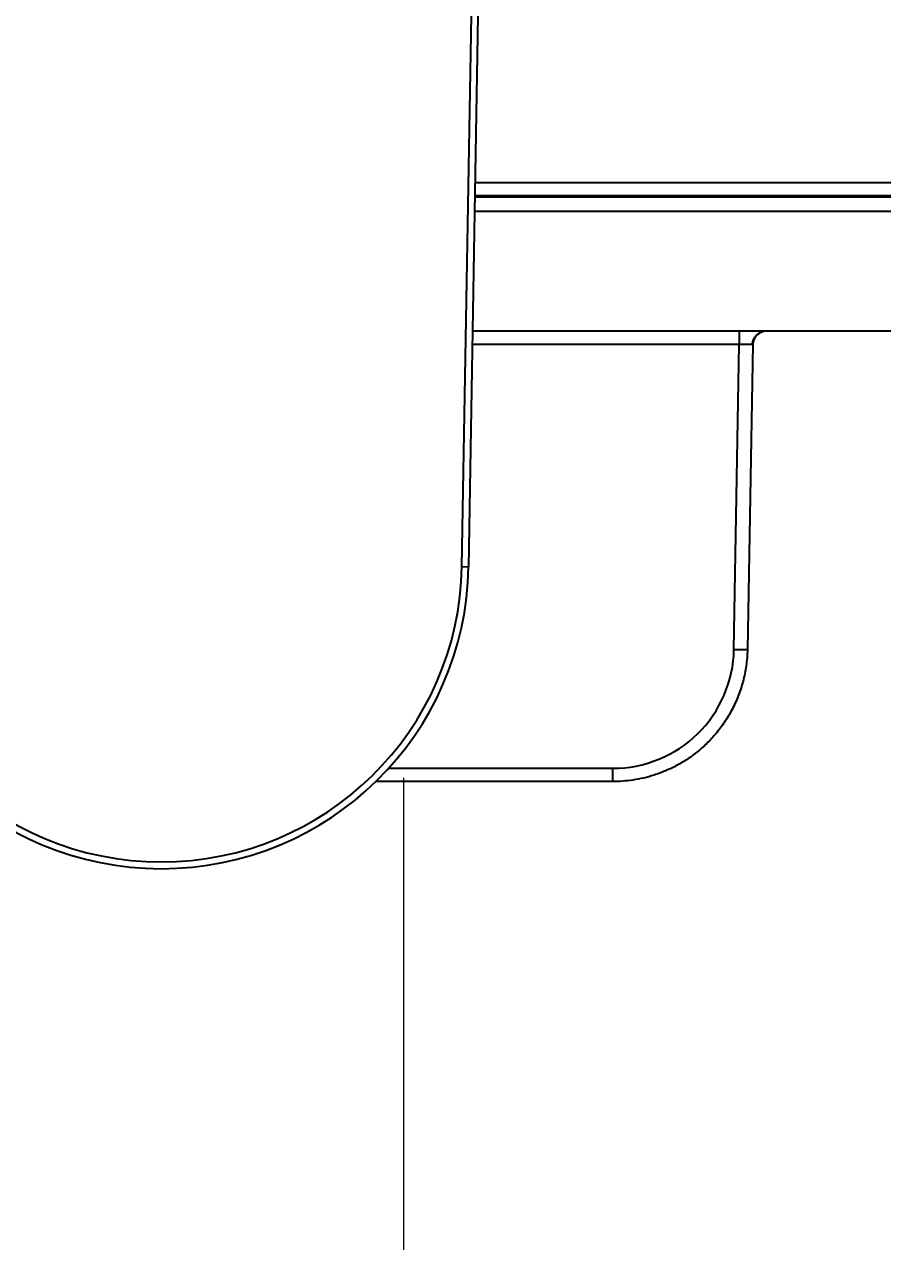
# Model space of a CAD drawing. Extents: x 4791 to 7950, y -233 to 2082.
# Drawn here: x 5752.4 to 5816.3, y 224.7 to 315.2 of the extents above; entities that cross this region are included whole.
import ezdxf

# ---------------------------------------------------------------- set-up
doc = ezdxf.new("R2010")
doc.units = 0
doc.header["$LTSCALE"] = 10
doc.header["$MEASUREMENT"] = 0
doc.header["$PDMODE"] = 3
doc.header["$PDSIZE"] = -10
doc.layers.get('0').update_dxf_attribs({"linetype": 'CONTINUOUS'})
doc.layers.get('DEFPOINTS').update_dxf_attribs({"linetype": 'CONTINUOUS'})
doc.layers.add('1', color=7, linetype='CONTINUOUS', true_color=0xffffff)
doc.styles.add('Daelim Dimension', font='')
doc.styles.get('Daelim Dimension').set_extended_font_data('나눔고딕')
doc.dimstyles.new('DEFAULT', dxfattribs={"dimscale": 2, "dimtxt": 2, "dimasz": 2, "dimexe": 0, "dimexo": 2, "dimgap": 1, "dimtad": 1, "dimdec": 1, "dimzin": 9, "dimdsep": 46, "dimtxsty": 'Daelim Dimension', "dimcen": 0.5, "dimclrd": 252, "dimclre": 252, "dimclrt": 3, "dimadec": 1, "dimazin": 0, "dimtfac": 1, "dimtdec": 1, "dimtix": 1, "dimtmove": 0, "dimatfit": 3, "dimfxl": 1, "dimtolj": 1, "dimtzin": 1, "dimlwd": 9, "dimlwe": 9, "dimarcsym": 0})

# ---------------------------------------------------------------- blocks, each defined once
blk = doc.blocks.new('*D6')
at = {"color": 5, "lineweight": 9, "ltscale": 0.5, "transparency": 16777216}
for p, q in [((5960.581, 299.422), (5960.581, 156.255)), ((5415.581, 298.422), (5415.581, 156.255)), ((5423.581, 158.255), (5952.581, 158.255))]:
    blk.add_line(p, q, dxfattribs=at)
at = {"color": 5, "ltscale": 0.5, "transparency": 16777216}
for points in [[(5423.581, 159.588), (5423.581, 156.922), (5415.581, 158.255)], [(5952.581, 159.588), (5952.581, 156.922), (5960.581, 158.255)]]:
    blk.add_solid(points, dxfattribs=at)
at = {"layer": 'DEFPOINTS', "color": 0, "ltscale": 0.5, "transparency": 16777216}
for p in [(5960.581, 303.422), (5415.581, 302.422), (5960.581, 158.255)]:
    blk.add_point(p, dxfattribs=at)
at = {"color": 7, "ltscale": 0.5, "transparency": 16777216, "insert": (5688.081, 171.028), "char_height": 20, "attachment_point": 5, "style": 'Daelim Dimension'}
blk.add_mtext('\\A1;545', dxfattribs=at)
blk = doc.blocks.new('*D8')
at = {"color": 5, "lineweight": 9, "ltscale": 0.5, "transparency": 16777216}
for p, q in [((5520.631, 259.422), (5520.631, 207.102)), ((5780.631, 259.182), (5780.631, 207.102)), ((5528.631, 209.102), (5772.631, 209.102))]:
    blk.add_line(p, q, dxfattribs=at)
at = {"color": 5, "ltscale": 0.5, "transparency": 16777216}
for points in [[(5528.631, 210.435), (5528.631, 207.768), (5520.631, 209.102)], [(5772.631, 210.435), (5772.631, 207.768), (5780.631, 209.102)]]:
    blk.add_solid(points, dxfattribs=at)
at = {"layer": 'DEFPOINTS', "color": 0, "ltscale": 0.5, "transparency": 16777216}
for p in [(5520.631, 263.422), (5780.631, 263.182), (5780.631, 209.102)]:
    blk.add_point(p, dxfattribs=at)
at = {"color": 7, "ltscale": 0.5, "transparency": 16777216, "insert": (5650.631, 221.989), "char_height": 20, "attachment_point": 5, "style": 'Daelim Dimension'}
blk.add_mtext('\\A1;260', dxfattribs=at)

msp = doc.modelspace()

# ---------------------------------------------------------------- linework, layer by layer
at = {"layer": '1', "color": 7, "linetype": 'Continuous', "lineweight": -3}
for p, q in [((5784.988, 274.894), (5786.125, 340.011)), ((5785.488, 274.885), (5786.624, 340.002)), ((5785.983, 303.474), (5873.659, 303.474)), ((5785.966, 302.422), (5863.447, 302.422)), ((5873.659, 302.474), (5785.969, 302.474)), ((5863.447, 301.313), (5785.946, 301.313)), ((5863.447, 292.404), (5785.789, 292.404)), ((5805.614, 292.404), (5805.614, 291.422)), ((5805.614, 291.422), (5785.772, 291.422)), ((5805.218, 268.73), (5805.614, 291.422)), ((5806.614, 291.422), (5806.218, 268.73)), ((5784.988, 274.894), (5785.488, 274.885)), ((5779.527, 259.887), (5796.22, 259.887)), ((5796.22, 258.904), (5796.22, 259.887)), ((5796.22, 258.904), (5778.576, 258.904))]:
    msp.add_line(p, q, dxfattribs=at)
for centre, radius, start, end in [((5807.614, 291.404), 1, 90, 179), ((5762.628, 275.284), 22.863, 181, 359), ((5762.628, 275.284), 22.363, 181, 359)]:
    msp.add_arc(centre, radius, start, end, dxfattribs=at)
msp.add_ellipse((5805.218, 268.747), major_axis=(-1, 0.017), ratio=0.01745, start_param=1.571101, end_param=3.141593, dxfattribs=at)
for points, knots in [([(5806.594, 291.425), (5806.599, 291.519), (5806.635, 291.705), (5806.767, 291.973), (5806.98, 292.198), (5807.154, 292.297), (5807.25, 292.335)], [0, 0, 0, 0, 0.232461, 0.482636, 0.741914, 1, 1, 1, 1]), ([(5806.597, 291.424), (5806.597, 291.424), (5806.595, 291.424), (5806.592, 291.425), (5806.588, 291.425), (5806.584, 291.425), (5806.58, 291.425), (5806.576, 291.425), (5806.571, 291.426), (5806.566, 291.426), (5806.561, 291.426), (5806.556, 291.426), (5806.55, 291.426), (5806.544, 291.426), (5806.538, 291.426), (5806.532, 291.427), (5806.525, 291.427), (5806.518, 291.427), (5806.511, 291.427), (5806.504, 291.427), (5806.496, 291.427), (5806.489, 291.427), (5806.48, 291.427), (5806.472, 291.427), (5806.464, 291.427), (5806.455, 291.428), (5806.446, 291.428), (5806.437, 291.428), (5806.427, 291.428), (5806.418, 291.428), (5806.408, 291.428), (5806.398, 291.428), (5806.387, 291.428), (5806.377, 291.428), (5806.366, 291.428), (5806.355, 291.428), (5806.344, 291.428), (5806.333, 291.428), (5806.322, 291.428), (5806.31, 291.428), (5806.298, 291.428), (5806.286, 291.428), (5806.274, 291.428), (5806.261, 291.428), (5806.249, 291.428), (5806.236, 291.428), (5806.223, 291.428), (5806.21, 291.428), (5806.197, 291.428), (5806.184, 291.428), (5806.17, 291.428), (5806.156, 291.428), (5806.143, 291.427), (5806.129, 291.427), (5806.115, 291.427), (5806.1, 291.427), (5806.086, 291.427), (5806.071, 291.427), (5806.057, 291.427), (5806.042, 291.427), (5806.027, 291.427), (5806.012, 291.427), (5805.997, 291.426), (5805.982, 291.426), (5805.967, 291.426), (5805.951, 291.426), (5805.936, 291.426), (5805.92, 291.426), (5805.905, 291.426), (5805.889, 291.425), (5805.873, 291.425), (5805.857, 291.425), (5805.842, 291.425), (5805.826, 291.425), (5805.81, 291.424), (5805.794, 291.424), (5805.777, 291.424), (5805.761, 291.424), (5805.745, 291.424), (5805.729, 291.423), (5805.712, 291.423), (5805.696, 291.423), (5805.68, 291.423), (5805.664, 291.422), (5805.647, 291.422), (5805.631, 291.422), (5805.62, 291.422), (5805.614, 291.422)], [0, 0, 0, 0, 0.008886, 0.020687, 0.032488, 0.044288, 0.056089, 0.067889, 0.079689, 0.091488, 0.103288, 0.115087, 0.126887, 0.138686, 0.150485, 0.162283, 0.174082, 0.18588, 0.197679, 0.209477, 0.221275, 0.233073, 0.244871, 0.256669, 0.268466, 0.280264, 0.292061, 0.303859, 0.315656, 0.327454, 0.339251, 0.351048, 0.362845, 0.374642, 0.386439, 0.398236, 0.410034, 0.421831, 0.433628, 0.445425, 0.457222, 0.469019, 0.480816, 0.492613, 0.50441, 0.516207, 0.528004, 0.539802, 0.551599, 0.563396, 0.575194, 0.586991, 0.598789, 0.610587, 0.622384, 0.634182, 0.64598, 0.657778, 0.669577, 0.681375, 0.693173, 0.704972, 0.716771, 0.72857, 0.740369, 0.752168, 0.763967, 0.775767, 0.787567, 0.799366, 0.811167, 0.822967, 0.834767, 0.846568, 0.858369, 0.87017, 0.881972, 0.893773, 0.905575, 0.917377, 0.92918, 0.940983, 0.952785, 0.964589, 0.976392, 0.988196, 1, 1, 1, 1]), ([(5806.614, 291.422), (5806.614, 291.422), (5806.614, 291.422), (5806.614, 291.422), (5806.613, 291.422), (5806.612, 291.423), (5806.611, 291.423), (5806.61, 291.423), (5806.608, 291.423), (5806.606, 291.424), (5806.604, 291.424), (5806.601, 291.424), (5806.599, 291.424), (5806.598, 291.424), (5806.597, 291.424)], [0, 0, 0, 0, 0.088924, 0.177845, 0.266764, 0.355681, 0.444596, 0.533509, 0.62242, 0.711329, 0.800236, 0.889142, 0.978045, 1, 1, 1, 1]), ([(5806.218, 268.73), (5806.211, 268.32), (5806.179, 267.917), (5806.069, 267.127), (5805.991, 266.741), (5805.794, 265.99), (5805.675, 265.626), (5805.401, 264.923), (5805.246, 264.584), (5804.905, 263.935), (5804.72, 263.624), (5804.323, 263.033), (5804.112, 262.753), (5803.669, 262.224), (5803.437, 261.975), (5802.958, 261.508), (5802.711, 261.291), (5802.205, 260.887), (5801.947, 260.701), (5801.423, 260.359), (5801.157, 260.203), (5800.623, 259.921), (5800.354, 259.794), (5799.817, 259.569), (5799.548, 259.47), (5799.013, 259.298), (5798.748, 259.225), (5798.222, 259.103), (5797.962, 259.054), (5797.449, 258.977), (5797.196, 258.949), (5796.701, 258.913), (5796.457, 258.904), (5796.22, 258.904)], [0, 0, 0, 0, 0.0625, 0.0625, 0.125, 0.125, 0.1875, 0.1875, 0.25, 0.25, 0.3125, 0.3125, 0.375, 0.375, 0.4375, 0.4375, 0.5, 0.5, 0.5625, 0.5625, 0.625, 0.625, 0.6875, 0.6875, 0.75, 0.75, 0.8125, 0.8125, 0.875, 0.875, 0.9375, 0.9375, 1, 1, 1, 1]), ([(5796.22, 259.887), (5798.556, 259.887), (5800.862, 260.83), (5804.194, 264.105), (5805.178, 266.392), (5805.218, 268.73)], [0, 0, 0, 0, 0.5, 0.5, 1, 1, 1, 1])]:
    msp.add_open_spline(points, degree=3, knots=knots, dxfattribs=at)

# ---------------------------------------------------------------- dimensions: what is measured, and where the dimension line sits
at = {"color": 5, "ltscale": 0.5}
for base, p1, p2, picture, middle in [((5960.581, 158.255), (5415.581, 302.422), (5960.581, 303.422), '*D6', (5688.081, 171.028)), ((5780.631, 209.102), (5520.631, 263.422), (5780.631, 263.182), '*D8', (5650.631, 221.989))]:
    dim = msp.add_linear_dim(base=base, p1=p1, p2=p2, dimstyle='DEFAULT', override={"dimtxt": 10, "dimasz": 4, "dimexe": 1, "dimdec": 0, "dimclrd": 5, "dimclre": 5, "dimclrt": 7}, dxfattribs=at)
    dim.commit()
    dim.dimension.update_dxf_attribs({"geometry": picture, "text_midpoint": middle})

doc.saveas('drawing.dxf')
